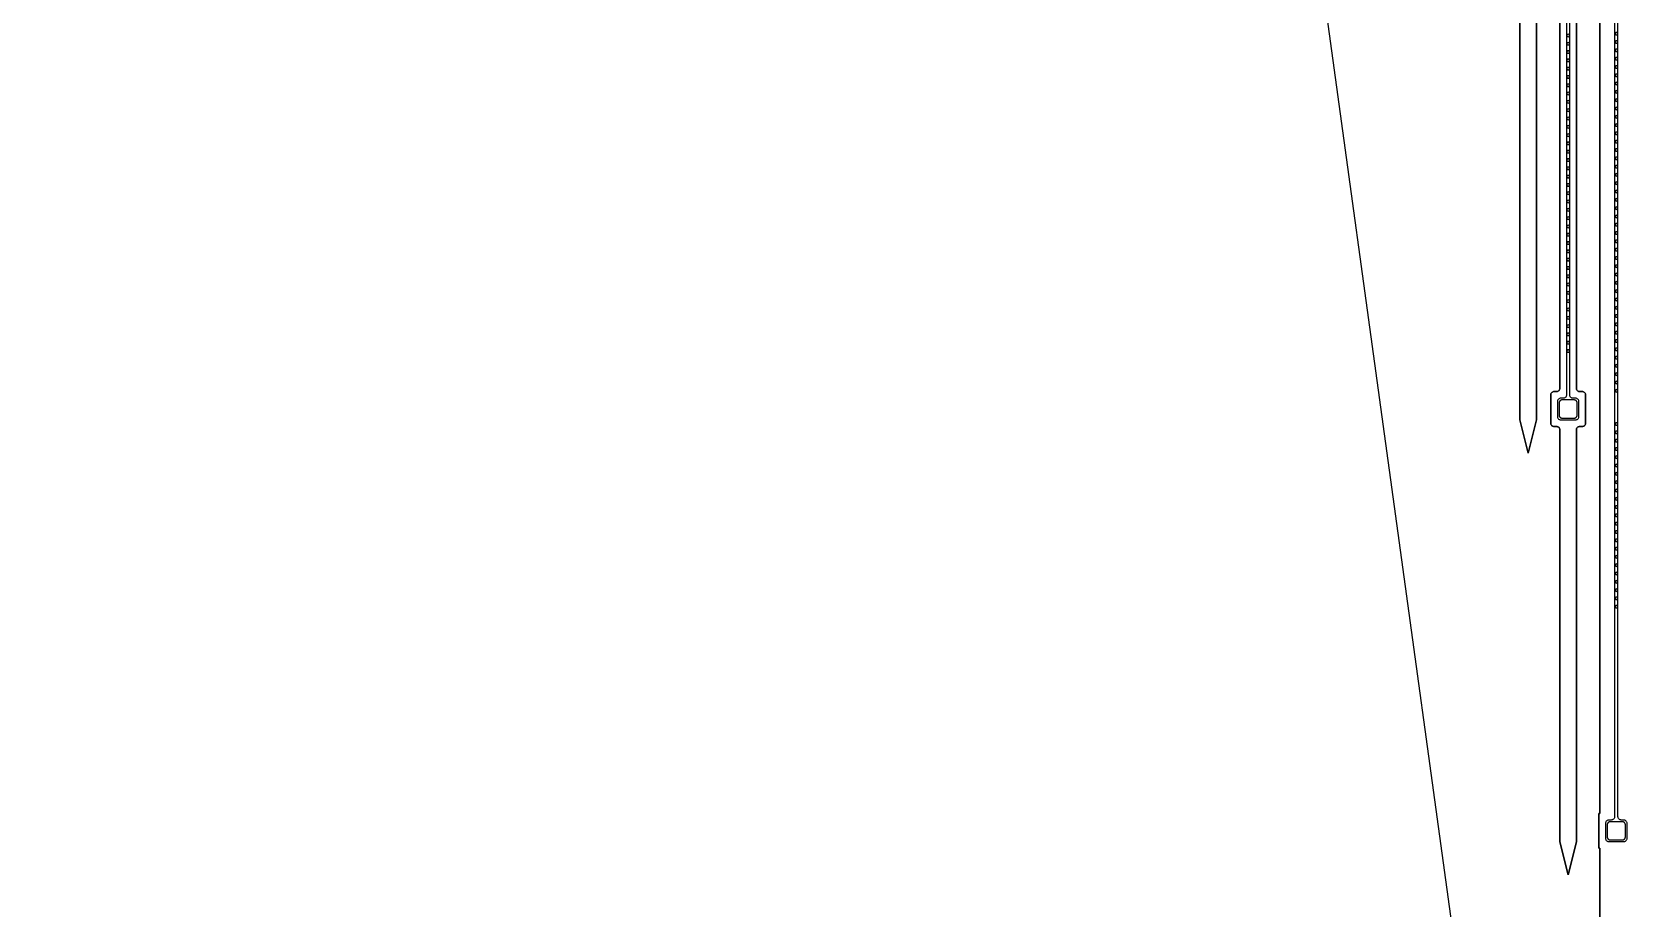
# Model space of a CAD drawing. Header units: metres. Extents: x -1550 to 1550, y -904 to 26100.
# Drawn here: x -966 to -6, y -174 to 354 of the extents above; entities that cross this region are included whole.
import ezdxf

# ---------------------------------------------------------------- set-up
doc = ezdxf.new("R2010")
doc.units = ezdxf.units.M
for name, color, linetype in [('Electrodes', 2, 'CONTINUOUS'), ('Metal', 4, 'CONTINUOUS'), ('pattern_ionp', 7, 'CONTINUOUS'), ('Polyimide', 3, 'CONTINUOUS'), ('Polyimide_Negative', 5, 'CONTINUOUS')]:
    doc.layers.add(name, color=color, linetype=linetype)

msp = doc.modelspace()

# ---------------------------------------------------------------- linework, layer by layer
at = {"layer": 'Electrodes'}
for points in [[(-37.5, 121.48), (-37.36, 121.49), (-37.23, 121.5), (-37.09, 121.53), (-36.96, 121.56), (-36.83, 121.6), (-36.7, 121.65), (-36.58, 121.71), (-36.46, 121.78), (-36.35, 121.85), (-36.24, 121.93), (-36.13, 122.02), (-36.04, 122.12), (-35.95, 122.22), (-35.87, 122.33), (-35.79, 122.44), (-35.72, 122.56), (-35.67, 122.69), (-35.62, 122.81), (-35.57, 122.94), (-35.54, 123.08), (-35.52, 123.21), (-35.5, 123.35), (-35.5, 123.48), (-35.5, 130.48), (-35.5, 130.62), (-35.52, 130.76), (-35.54, 130.89), (-35.57, 131.02), (-35.62, 131.15), (-35.67, 131.28), (-35.72, 131.4), (-35.79, 131.52), (-35.87, 131.64), (-35.95, 131.75), (-36.04, 131.85), (-36.13, 131.95), (-36.24, 132.04), (-36.35, 132.12), (-36.46, 132.19), (-36.58, 132.26), (-36.7, 132.32), (-36.83, 132.37), (-36.96, 132.41), (-37.09, 132.44), (-37.23, 132.47), (-37.36, 132.48), (-37.5, 132.48), (-44.5, 132.48), (-44.64, 132.48), (-44.77, 132.47), (-44.91, 132.44), (-45.04, 132.41), (-45.17, 132.37), (-45.3, 132.32), (-45.42, 132.26), (-45.54, 132.19), (-45.65, 132.12), (-45.76, 132.04), (-45.87, 131.95), (-45.96, 131.85), (-46.05, 131.75), (-46.13, 131.64), (-46.21, 131.52), (-46.28, 131.4), (-46.33, 131.28), (-46.38, 131.15), (-46.43, 131.02), (-46.46, 130.89), (-46.48, 130.76), (-46.5, 130.62), (-46.5, 130.48), (-46.5, 123.48), (-46.5, 123.35), (-46.48, 123.21), (-46.46, 123.08), (-46.43, 122.94), (-46.38, 122.81), (-46.33, 122.69), (-46.28, 122.56), (-46.21, 122.44), (-46.13, 122.33), (-46.05, 122.22), (-45.96, 122.12), (-45.87, 122.02), (-45.76, 121.93), (-45.65, 121.85), (-45.54, 121.78), (-45.42, 121.71), (-45.3, 121.65), (-45.17, 121.6), (-45.04, 121.56), (-44.91, 121.53), (-44.77, 121.5), (-44.64, 121.49), (-44.5, 121.48), (-37.5, 121.48)], [(-8.5, -132.48), (-8.36, -132.48), (-8.23, -132.47), (-8.09, -132.44), (-7.96, -132.41), (-7.83, -132.37), (-7.7, -132.32), (-7.58, -132.26), (-7.46, -132.19), (-7.35, -132.12), (-7.24, -132.04), (-7.13, -131.95), (-7.04, -131.85), (-6.95, -131.75), (-6.87, -131.64), (-6.79, -131.52), (-6.72, -131.4), (-6.67, -131.28), (-6.62, -131.15), (-6.57, -131.02), (-6.54, -130.89), (-6.52, -130.76), (-6.5, -130.62), (-6.5, -130.48), (-6.5, -123.48), (-6.5, -123.35), (-6.52, -123.21), (-6.54, -123.08), (-6.57, -122.94), (-6.62, -122.81), (-6.67, -122.69), (-6.72, -122.56), (-6.79, -122.44), (-6.87, -122.33), (-6.95, -122.22), (-7.04, -122.12), (-7.13, -122.02), (-7.24, -121.93), (-7.35, -121.85), (-7.46, -121.78), (-7.58, -121.71), (-7.7, -121.65), (-7.83, -121.6), (-7.96, -121.56), (-8.09, -121.53), (-8.23, -121.5), (-8.36, -121.49), (-8.5, -121.48), (-15.5, -121.48), (-15.64, -121.49), (-15.77, -121.5), (-15.91, -121.53), (-16.04, -121.56), (-16.17, -121.6), (-16.3, -121.65), (-16.42, -121.71), (-16.54, -121.78), (-16.65, -121.85), (-16.76, -121.93), (-16.87, -122.02), (-16.96, -122.12), (-17.05, -122.22), (-17.13, -122.33), (-17.21, -122.44), (-17.28, -122.56), (-17.33, -122.69), (-17.38, -122.81), (-17.43, -122.94), (-17.46, -123.08), (-17.48, -123.21), (-17.5, -123.35), (-17.5, -123.48), (-17.5, -130.48), (-17.5, -130.62), (-17.48, -130.76), (-17.46, -130.89), (-17.43, -131.02), (-17.38, -131.15), (-17.33, -131.28), (-17.28, -131.4), (-17.21, -131.52), (-17.13, -131.64), (-17.05, -131.75), (-16.96, -131.85), (-16.87, -131.95), (-16.76, -132.04), (-16.65, -132.12), (-16.54, -132.19), (-16.42, -132.26), (-16.3, -132.32), (-16.17, -132.37), (-16.04, -132.41), (-15.91, -132.44), (-15.77, -132.47), (-15.64, -132.48), (-15.5, -132.48), (-8.5, -132.48)]]:
    msp.add_lwpolyline(points, close=True, dxfattribs=at)
at = {"layer": 'Metal'}
for points in [[(-42, 11993.5), (-42, 135.48), (-42.03, 135.14), (-42.12, 134.8), (-42.27, 134.48), (-42.47, 134.2), (-42.71, 133.95), (-43, 133.75), (-43.32, 133.6), (-43.65, 133.51), (-44, 133.48), (-45.5, 133.48), (-45.85, 133.45), (-46.18, 133.36), (-46.5, 133.22), (-46.79, 133.02), (-47.03, 132.77), (-47.23, 132.48), (-47.38, 132.17), (-47.47, 131.83), (-47.5, 131.48), (-47.5, 122.48), (-47.47, 122.14), (-47.38, 121.8), (-47.23, 121.48), (-47.03, 121.2), (-46.79, 120.95), (-46.5, 120.75), (-46.18, 120.6), (-45.85, 120.51), (-45.5, 120.48), (-36.5, 120.48), (-36.15, 120.51), (-35.82, 120.6), (-35.5, 120.75), (-35.21, 120.95), (-34.97, 121.2), (-34.77, 121.48), (-34.62, 121.8), (-34.53, 122.14), (-34.5, 122.48), (-34.5, 131.48), (-34.53, 131.83), (-34.62, 132.17), (-34.77, 132.48), (-34.97, 132.77), (-35.21, 133.02), (-35.5, 133.22), (-35.82, 133.36), (-36.15, 133.45), (-36.5, 133.48), (-38, 133.48), (-38.35, 133.51), (-38.68, 133.6), (-39, 133.75), (-39.29, 133.95), (-39.53, 134.2), (-39.73, 134.48), (-39.88, 134.8), (-39.97, 135.14), (-40, 135.48), (-40, 11993.5)], [(-13, 11993.5), (-13, -118.48), (-13.03, -118.83), (-13.12, -119.17), (-13.27, -119.48), (-13.47, -119.77), (-13.71, -120.02), (-14, -120.22), (-14.32, -120.36), (-14.65, -120.45), (-15, -120.48), (-16.5, -120.48), (-16.85, -120.51), (-17.18, -120.6), (-17.5, -120.75), (-17.79, -120.95), (-18.03, -121.2), (-18.23, -121.48), (-18.38, -121.8), (-18.47, -122.14), (-18.5, -122.48), (-18.5, -131.48), (-18.47, -131.83), (-18.38, -132.17), (-18.23, -132.48), (-18.03, -132.77), (-17.79, -133.02), (-17.5, -133.22), (-17.18, -133.36), (-16.85, -133.45), (-16.5, -133.48), (-7.5, -133.48), (-7.15, -133.45), (-6.82, -133.36), (-6.5, -133.22), (-6.21, -133.02), (-5.97, -132.77), (-5.77, -132.48), (-5.62, -132.17), (-5.53, -131.83), (-5.5, -131.48), (-5.5, -122.48), (-5.53, -122.14), (-5.62, -121.8), (-5.77, -121.48), (-5.97, -121.2), (-6.21, -120.95), (-6.5, -120.75), (-6.82, -120.6), (-7.15, -120.51), (-7.5, -120.48), (-9, -120.48), (-9.35, -120.45), (-9.68, -120.36), (-10, -120.22), (-10.29, -120.02), (-10.53, -119.77), (-10.73, -119.48), (-10.88, -119.17), (-10.97, -118.83), (-11, -118.48), (-11, 11993.5)]]:
    msp.add_lwpolyline(points, dxfattribs=at)
at = {"layer": 'pattern_ionp'}
for points in [[(-40.21, 351.93), (-40.31, 352.3), (-40.59, 352.58), (-40.96, 352.68), (-41.34, 352.58), (-41.61, 352.3), (-41.71, 351.93), (-41.61, 351.55), (-41.34, 351.28), (-40.96, 351.18), (-40.59, 351.28), (-40.31, 351.55), (-40.21, 351.93)], [(-40.21, 346.93), (-40.31, 347.3), (-40.59, 347.58), (-40.96, 347.68), (-41.34, 347.58), (-41.61, 347.3), (-41.71, 346.93), (-41.61, 346.55), (-41.34, 346.28), (-40.96, 346.18), (-40.59, 346.28), (-40.31, 346.55), (-40.21, 346.93)], [(-11.21, 352.96), (-11.31, 353.33), (-11.59, 353.61), (-11.96, 353.71), (-12.34, 353.61), (-12.61, 353.33), (-12.71, 352.96), (-12.61, 352.58), (-12.34, 352.31), (-11.96, 352.21), (-11.59, 352.31), (-11.31, 352.58), (-11.21, 352.96)], [(-11.21, 347.96), (-11.31, 348.33), (-11.59, 348.61), (-11.96, 348.71), (-12.34, 348.61), (-12.61, 348.33), (-12.71, 347.96), (-12.61, 347.58), (-12.34, 347.31), (-11.96, 347.21), (-11.59, 347.31), (-11.31, 347.58), (-11.21, 347.96)], [(-40.21, 341.93), (-40.31, 342.3), (-40.59, 342.58), (-40.96, 342.68), (-41.34, 342.58), (-41.61, 342.3), (-41.71, 341.93), (-41.61, 341.55), (-41.34, 341.28), (-40.96, 341.18), (-40.59, 341.28), (-40.31, 341.55), (-40.21, 341.93)], [(-40.21, 336.93), (-40.31, 337.3), (-40.59, 337.58), (-40.96, 337.68), (-41.34, 337.58), (-41.61, 337.3), (-41.71, 336.93), (-41.61, 336.55), (-41.34, 336.28), (-40.96, 336.18), (-40.59, 336.28), (-40.31, 336.55), (-40.21, 336.93)], [(-11.21, 342.96), (-11.31, 343.33), (-11.59, 343.61), (-11.96, 343.71), (-12.34, 343.61), (-12.61, 343.33), (-12.71, 342.96), (-12.61, 342.58), (-12.34, 342.31), (-11.96, 342.21), (-11.59, 342.31), (-11.31, 342.58), (-11.21, 342.96)], [(-11.21, 337.96), (-11.31, 338.33), (-11.59, 338.61), (-11.96, 338.71), (-12.34, 338.61), (-12.61, 338.33), (-12.71, 337.96), (-12.61, 337.58), (-12.34, 337.31), (-11.96, 337.21), (-11.59, 337.31), (-11.31, 337.58), (-11.21, 337.96)], [(-40.21, 331.93), (-40.31, 332.3), (-40.59, 332.58), (-40.96, 332.68), (-41.34, 332.58), (-41.61, 332.3), (-41.71, 331.93), (-41.61, 331.55), (-41.34, 331.28), (-40.96, 331.18), (-40.59, 331.28), (-40.31, 331.55), (-40.21, 331.93)], [(-40.21, 326.93), (-40.31, 327.3), (-40.59, 327.58), (-40.96, 327.68), (-41.34, 327.58), (-41.61, 327.3), (-41.71, 326.93), (-41.61, 326.55), (-41.34, 326.28), (-40.96, 326.18), (-40.59, 326.28), (-40.31, 326.55), (-40.21, 326.93)], [(-11.21, 332.96), (-11.31, 333.33), (-11.59, 333.61), (-11.96, 333.71), (-12.34, 333.61), (-12.61, 333.33), (-12.71, 332.96), (-12.61, 332.58), (-12.34, 332.31), (-11.96, 332.21), (-11.59, 332.31), (-11.31, 332.58), (-11.21, 332.96)], [(-11.21, 327.96), (-11.31, 328.33), (-11.59, 328.61), (-11.96, 328.71), (-12.34, 328.61), (-12.61, 328.33), (-12.71, 327.96), (-12.61, 327.58), (-12.34, 327.31), (-11.96, 327.21), (-11.59, 327.31), (-11.31, 327.58), (-11.21, 327.96)], [(-40.21, 321.93), (-40.31, 322.3), (-40.59, 322.58), (-40.96, 322.68), (-41.34, 322.58), (-41.61, 322.3), (-41.71, 321.93), (-41.61, 321.55), (-41.34, 321.28), (-40.96, 321.18), (-40.59, 321.28), (-40.31, 321.55), (-40.21, 321.93)], [(-40.21, 316.93), (-40.31, 317.3), (-40.59, 317.58), (-40.96, 317.68), (-41.34, 317.58), (-41.61, 317.3), (-41.71, 316.93), (-41.61, 316.55), (-41.34, 316.28), (-40.96, 316.18), (-40.59, 316.28), (-40.31, 316.55), (-40.21, 316.93)], [(-11.21, 322.96), (-11.31, 323.33), (-11.59, 323.61), (-11.96, 323.71), (-12.34, 323.61), (-12.61, 323.33), (-12.71, 322.96), (-12.61, 322.58), (-12.34, 322.31), (-11.96, 322.21), (-11.59, 322.31), (-11.31, 322.58), (-11.21, 322.96)], [(-11.21, 317.96), (-11.31, 318.33), (-11.59, 318.61), (-11.96, 318.71), (-12.34, 318.61), (-12.61, 318.33), (-12.71, 317.96), (-12.61, 317.58), (-12.34, 317.31), (-11.96, 317.21), (-11.59, 317.31), (-11.31, 317.58), (-11.21, 317.96)], [(-40.21, 311.93), (-40.31, 312.3), (-40.59, 312.58), (-40.96, 312.68), (-41.34, 312.58), (-41.61, 312.3), (-41.71, 311.93), (-41.61, 311.55), (-41.34, 311.28), (-40.96, 311.18), (-40.59, 311.28), (-40.31, 311.55), (-40.21, 311.93)], [(-40.21, 306.93), (-40.31, 307.3), (-40.59, 307.58), (-40.96, 307.68), (-41.34, 307.58), (-41.61, 307.3), (-41.71, 306.93), (-41.61, 306.55), (-41.34, 306.28), (-40.96, 306.18), (-40.59, 306.28), (-40.31, 306.55), (-40.21, 306.93)], [(-11.21, 312.96), (-11.31, 313.33), (-11.59, 313.61), (-11.96, 313.71), (-12.34, 313.61), (-12.61, 313.33), (-12.71, 312.96), (-12.61, 312.58), (-12.34, 312.31), (-11.96, 312.21), (-11.59, 312.31), (-11.31, 312.58), (-11.21, 312.96)], [(-11.21, 307.96), (-11.31, 308.33), (-11.59, 308.61), (-11.96, 308.71), (-12.34, 308.61), (-12.61, 308.33), (-12.71, 307.96), (-12.61, 307.58), (-12.34, 307.31), (-11.96, 307.21), (-11.59, 307.31), (-11.31, 307.58), (-11.21, 307.96)], [(-40.21, 301.93), (-40.31, 302.3), (-40.59, 302.58), (-40.96, 302.68), (-41.34, 302.58), (-41.61, 302.3), (-41.71, 301.93), (-41.61, 301.55), (-41.34, 301.28), (-40.96, 301.18), (-40.59, 301.28), (-40.31, 301.55), (-40.21, 301.93)], [(-11.21, 302.96), (-11.31, 303.33), (-11.59, 303.61), (-11.96, 303.71), (-12.34, 303.61), (-12.61, 303.33), (-12.71, 302.96), (-12.61, 302.58), (-12.34, 302.31), (-11.96, 302.21), (-11.59, 302.31), (-11.31, 302.58), (-11.21, 302.96)], [(-11.21, 297.96), (-11.31, 298.33), (-11.59, 298.61), (-11.96, 298.71), (-12.34, 298.61), (-12.61, 298.33), (-12.71, 297.96), (-12.61, 297.58), (-12.34, 297.31), (-11.96, 297.21), (-11.59, 297.31), (-11.31, 297.58), (-11.21, 297.96)], [(-40.21, 296.93), (-40.31, 297.3), (-40.59, 297.58), (-40.96, 297.68), (-41.34, 297.58), (-41.61, 297.3), (-41.71, 296.93), (-41.61, 296.55), (-41.34, 296.28), (-40.96, 296.18), (-40.59, 296.28), (-40.31, 296.55), (-40.21, 296.93)], [(-40.21, 291.93), (-40.31, 292.3), (-40.59, 292.58), (-40.96, 292.68), (-41.34, 292.58), (-41.61, 292.3), (-41.71, 291.93), (-41.61, 291.55), (-41.34, 291.28), (-40.96, 291.18), (-40.59, 291.28), (-40.31, 291.55), (-40.21, 291.93)], [(-11.21, 292.96), (-11.31, 293.33), (-11.59, 293.61), (-11.96, 293.71), (-12.34, 293.61), (-12.61, 293.33), (-12.71, 292.96), (-12.61, 292.58), (-12.34, 292.31), (-11.96, 292.21), (-11.59, 292.31), (-11.31, 292.58), (-11.21, 292.96)], [(-11.21, 287.96), (-11.31, 288.33), (-11.59, 288.61), (-11.96, 288.71), (-12.34, 288.61), (-12.61, 288.33), (-12.71, 287.96), (-12.61, 287.58), (-12.34, 287.31), (-11.96, 287.21), (-11.59, 287.31), (-11.31, 287.58), (-11.21, 287.96)], [(-40.21, 286.93), (-40.31, 287.3), (-40.59, 287.58), (-40.96, 287.68), (-41.34, 287.58), (-41.61, 287.3), (-41.71, 286.93), (-41.61, 286.55), (-41.34, 286.28), (-40.96, 286.18), (-40.59, 286.28), (-40.31, 286.55), (-40.21, 286.93)], [(-40.21, 281.93), (-40.31, 282.3), (-40.59, 282.58), (-40.96, 282.68), (-41.34, 282.58), (-41.61, 282.3), (-41.71, 281.93), (-41.61, 281.55), (-41.34, 281.28), (-40.96, 281.18), (-40.59, 281.28), (-40.31, 281.55), (-40.21, 281.93)], [(-11.21, 282.96), (-11.31, 283.33), (-11.59, 283.61), (-11.96, 283.71), (-12.34, 283.61), (-12.61, 283.33), (-12.71, 282.96), (-12.61, 282.58), (-12.34, 282.31), (-11.96, 282.21), (-11.59, 282.31), (-11.31, 282.58), (-11.21, 282.96)], [(-11.21, 277.96), (-11.31, 278.33), (-11.59, 278.61), (-11.96, 278.71), (-12.34, 278.61), (-12.61, 278.33), (-12.71, 277.96), (-12.61, 277.58), (-12.34, 277.31), (-11.96, 277.21), (-11.59, 277.31), (-11.31, 277.58), (-11.21, 277.96)], [(-40.21, 276.93), (-40.31, 277.3), (-40.59, 277.58), (-40.96, 277.68), (-41.34, 277.58), (-41.61, 277.3), (-41.71, 276.93), (-41.61, 276.55), (-41.34, 276.28), (-40.96, 276.18), (-40.59, 276.28), (-40.31, 276.55), (-40.21, 276.93)], [(-40.21, 271.93), (-40.31, 272.3), (-40.59, 272.58), (-40.96, 272.68), (-41.34, 272.58), (-41.61, 272.3), (-41.71, 271.93), (-41.61, 271.55), (-41.34, 271.28), (-40.96, 271.18), (-40.59, 271.28), (-40.31, 271.55), (-40.21, 271.93)], [(-11.21, 272.96), (-11.31, 273.33), (-11.59, 273.61), (-11.96, 273.71), (-12.34, 273.61), (-12.61, 273.33), (-12.71, 272.96), (-12.61, 272.58), (-12.34, 272.31), (-11.96, 272.21), (-11.59, 272.31), (-11.31, 272.58), (-11.21, 272.96)], [(-40.21, 266.93), (-40.31, 267.3), (-40.59, 267.58), (-40.96, 267.68), (-41.34, 267.58), (-41.61, 267.3), (-41.71, 266.93), (-41.61, 266.55), (-41.34, 266.28), (-40.96, 266.18), (-40.59, 266.28), (-40.31, 266.55), (-40.21, 266.93)], [(-40.21, 261.93), (-40.31, 262.3), (-40.59, 262.58), (-40.96, 262.68), (-41.34, 262.58), (-41.61, 262.3), (-41.71, 261.93), (-41.61, 261.55), (-41.34, 261.28), (-40.96, 261.18), (-40.59, 261.28), (-40.31, 261.55), (-40.21, 261.93)], [(-11.21, 267.96), (-11.31, 268.33), (-11.59, 268.61), (-11.96, 268.71), (-12.34, 268.61), (-12.61, 268.33), (-12.71, 267.96), (-12.61, 267.58), (-12.34, 267.31), (-11.96, 267.21), (-11.59, 267.31), (-11.31, 267.58), (-11.21, 267.96)], [(-11.21, 262.96), (-11.31, 263.33), (-11.59, 263.61), (-11.96, 263.71), (-12.34, 263.61), (-12.61, 263.33), (-12.71, 262.96), (-12.61, 262.58), (-12.34, 262.31), (-11.96, 262.21), (-11.59, 262.31), (-11.31, 262.58), (-11.21, 262.96)], [(-40.21, 256.93), (-40.31, 257.3), (-40.59, 257.58), (-40.96, 257.68), (-41.34, 257.58), (-41.61, 257.3), (-41.71, 256.93), (-41.61, 256.55), (-41.34, 256.28), (-40.96, 256.18), (-40.59, 256.28), (-40.31, 256.55), (-40.21, 256.93)], [(-40.21, 251.93), (-40.31, 252.3), (-40.59, 252.58), (-40.96, 252.68), (-41.34, 252.58), (-41.61, 252.3), (-41.71, 251.93), (-41.61, 251.55), (-41.34, 251.28), (-40.96, 251.18), (-40.59, 251.28), (-40.31, 251.55), (-40.21, 251.93)], [(-11.21, 257.96), (-11.31, 258.33), (-11.59, 258.61), (-11.96, 258.71), (-12.34, 258.61), (-12.61, 258.33), (-12.71, 257.96), (-12.61, 257.58), (-12.34, 257.31), (-11.96, 257.21), (-11.59, 257.31), (-11.31, 257.58), (-11.21, 257.96)], [(-11.21, 252.96), (-11.31, 253.33), (-11.59, 253.61), (-11.96, 253.71), (-12.34, 253.61), (-12.61, 253.33), (-12.71, 252.96), (-12.61, 252.58), (-12.34, 252.31), (-11.96, 252.21), (-11.59, 252.31), (-11.31, 252.58), (-11.21, 252.96)], [(-40.21, 246.93), (-40.31, 247.3), (-40.59, 247.58), (-40.96, 247.68), (-41.34, 247.58), (-41.61, 247.3), (-41.71, 246.93), (-41.61, 246.55), (-41.34, 246.28), (-40.96, 246.18), (-40.59, 246.28), (-40.31, 246.55), (-40.21, 246.93)], [(-40.21, 241.93), (-40.31, 242.3), (-40.59, 242.58), (-40.96, 242.68), (-41.34, 242.58), (-41.61, 242.3), (-41.71, 241.93), (-41.61, 241.55), (-41.34, 241.28), (-40.96, 241.18), (-40.59, 241.28), (-40.31, 241.55), (-40.21, 241.93)], [(-11.21, 247.96), (-11.31, 248.33), (-11.59, 248.61), (-11.96, 248.71), (-12.34, 248.61), (-12.61, 248.33), (-12.71, 247.96), (-12.61, 247.58), (-12.34, 247.31), (-11.96, 247.21), (-11.59, 247.31), (-11.31, 247.58), (-11.21, 247.96)], [(-11.21, 242.96), (-11.31, 243.33), (-11.59, 243.61), (-11.96, 243.71), (-12.34, 243.61), (-12.61, 243.33), (-12.71, 242.96), (-12.61, 242.58), (-12.34, 242.31), (-11.96, 242.21), (-11.59, 242.31), (-11.31, 242.58), (-11.21, 242.96)], [(-40.21, 236.93), (-40.31, 237.3), (-40.59, 237.58), (-40.96, 237.68), (-41.34, 237.58), (-41.61, 237.3), (-41.71, 236.93), (-41.61, 236.55), (-41.34, 236.28), (-40.96, 236.18), (-40.59, 236.28), (-40.31, 236.55), (-40.21, 236.93)], [(-40.21, 231.93), (-40.31, 232.3), (-40.59, 232.58), (-40.96, 232.68), (-41.34, 232.58), (-41.61, 232.3), (-41.71, 231.93), (-41.61, 231.55), (-41.34, 231.28), (-40.96, 231.18), (-40.59, 231.28), (-40.31, 231.55), (-40.21, 231.93)], [(-11.21, 237.96), (-11.31, 238.33), (-11.59, 238.61), (-11.96, 238.71), (-12.34, 238.61), (-12.61, 238.33), (-12.71, 237.96), (-12.61, 237.58), (-12.34, 237.31), (-11.96, 237.21), (-11.59, 237.31), (-11.31, 237.58), (-11.21, 237.96)], [(-11.21, 232.96), (-11.31, 233.33), (-11.59, 233.61), (-11.96, 233.71), (-12.34, 233.61), (-12.61, 233.33), (-12.71, 232.96), (-12.61, 232.58), (-12.34, 232.31), (-11.96, 232.21), (-11.59, 232.31), (-11.31, 232.58), (-11.21, 232.96)], [(-40.21, 226.93), (-40.31, 227.3), (-40.59, 227.58), (-40.96, 227.68), (-41.34, 227.58), (-41.61, 227.3), (-41.71, 226.93), (-41.61, 226.55), (-41.34, 226.28), (-40.96, 226.18), (-40.59, 226.28), (-40.31, 226.55), (-40.21, 226.93)], [(-40.21, 221.93), (-40.31, 222.3), (-40.59, 222.58), (-40.96, 222.68), (-41.34, 222.58), (-41.61, 222.3), (-41.71, 221.93), (-41.61, 221.55), (-41.34, 221.28), (-40.96, 221.18), (-40.59, 221.28), (-40.31, 221.55), (-40.21, 221.93)], [(-11.21, 227.96), (-11.31, 228.33), (-11.59, 228.61), (-11.96, 228.71), (-12.34, 228.61), (-12.61, 228.33), (-12.71, 227.96), (-12.61, 227.58), (-12.34, 227.31), (-11.96, 227.21), (-11.59, 227.31), (-11.31, 227.58), (-11.21, 227.96)], [(-11.21, 222.96), (-11.31, 223.33), (-11.59, 223.61), (-11.96, 223.71), (-12.34, 223.61), (-12.61, 223.33), (-12.71, 222.96), (-12.61, 222.58), (-12.34, 222.31), (-11.96, 222.21), (-11.59, 222.31), (-11.31, 222.58), (-11.21, 222.96)], [(-40.21, 216.93), (-40.31, 217.3), (-40.59, 217.58), (-40.96, 217.68), (-41.34, 217.58), (-41.61, 217.3), (-41.71, 216.93), (-41.61, 216.55), (-41.34, 216.28), (-40.96, 216.18), (-40.59, 216.28), (-40.31, 216.55), (-40.21, 216.93)], [(-40.21, 211.93), (-40.31, 212.3), (-40.59, 212.58), (-40.96, 212.68), (-41.34, 212.58), (-41.61, 212.3), (-41.71, 211.93), (-41.61, 211.55), (-41.34, 211.28), (-40.96, 211.18), (-40.59, 211.28), (-40.31, 211.55), (-40.21, 211.93)], [(-11.21, 217.96), (-11.31, 218.33), (-11.59, 218.61), (-11.96, 218.71), (-12.34, 218.61), (-12.61, 218.33), (-12.71, 217.96), (-12.61, 217.58), (-12.34, 217.31), (-11.96, 217.21), (-11.59, 217.31), (-11.31, 217.58), (-11.21, 217.96)], [(-11.21, 212.96), (-11.31, 213.33), (-11.59, 213.61), (-11.96, 213.71), (-12.34, 213.61), (-12.61, 213.33), (-12.71, 212.96), (-12.61, 212.58), (-12.34, 212.31), (-11.96, 212.21), (-11.59, 212.31), (-11.31, 212.58), (-11.21, 212.96)], [(-40.21, 206.93), (-40.31, 207.3), (-40.59, 207.58), (-40.96, 207.68), (-41.34, 207.58), (-41.61, 207.3), (-41.71, 206.93), (-41.61, 206.55), (-41.34, 206.28), (-40.96, 206.18), (-40.59, 206.28), (-40.31, 206.55), (-40.21, 206.93)], [(-40.21, 201.93), (-40.31, 202.3), (-40.59, 202.58), (-40.96, 202.68), (-41.34, 202.58), (-41.61, 202.3), (-41.71, 201.93), (-41.61, 201.55), (-41.34, 201.28), (-40.96, 201.18), (-40.59, 201.28), (-40.31, 201.55), (-40.21, 201.93)], [(-11.21, 207.96), (-11.31, 208.33), (-11.59, 208.61), (-11.96, 208.71), (-12.34, 208.61), (-12.61, 208.33), (-12.71, 207.96), (-12.61, 207.58), (-12.34, 207.31), (-11.96, 207.21), (-11.59, 207.31), (-11.31, 207.58), (-11.21, 207.96)], [(-11.21, 202.96), (-11.31, 203.33), (-11.59, 203.61), (-11.96, 203.71), (-12.34, 203.61), (-12.61, 203.33), (-12.71, 202.96), (-12.61, 202.58), (-12.34, 202.31), (-11.96, 202.21), (-11.59, 202.31), (-11.31, 202.58), (-11.21, 202.96)], [(-40.21, 196.93), (-40.31, 197.3), (-40.59, 197.58), (-40.96, 197.68), (-41.34, 197.58), (-41.61, 197.3), (-41.71, 196.93), (-41.61, 196.55), (-41.34, 196.28), (-40.96, 196.18), (-40.59, 196.28), (-40.31, 196.55), (-40.21, 196.93)], [(-40.21, 191.93), (-40.31, 192.3), (-40.59, 192.58), (-40.96, 192.68), (-41.34, 192.58), (-41.61, 192.3), (-41.71, 191.93), (-41.61, 191.55), (-41.34, 191.28), (-40.96, 191.18), (-40.59, 191.28), (-40.31, 191.55), (-40.21, 191.93)], [(-11.21, 197.96), (-11.31, 198.33), (-11.59, 198.61), (-11.96, 198.71), (-12.34, 198.61), (-12.61, 198.33), (-12.71, 197.96), (-12.61, 197.58), (-12.34, 197.31), (-11.96, 197.21), (-11.59, 197.31), (-11.31, 197.58), (-11.21, 197.96)], [(-11.21, 192.96), (-11.31, 193.33), (-11.59, 193.61), (-11.96, 193.71), (-12.34, 193.61), (-12.61, 193.33), (-12.71, 192.96), (-12.61, 192.58), (-12.34, 192.31), (-11.96, 192.21), (-11.59, 192.31), (-11.31, 192.58), (-11.21, 192.96)], [(-40.21, 186.93), (-40.31, 187.3), (-40.59, 187.58), (-40.96, 187.68), (-41.34, 187.58), (-41.61, 187.3), (-41.71, 186.93), (-41.61, 186.55), (-41.34, 186.28), (-40.96, 186.18), (-40.59, 186.28), (-40.31, 186.55), (-40.21, 186.93)], [(-40.21, 181.93), (-40.31, 182.3), (-40.59, 182.58), (-40.96, 182.68), (-41.34, 182.58), (-41.61, 182.3), (-41.71, 181.93), (-41.61, 181.55), (-41.34, 181.28), (-40.96, 181.18), (-40.59, 181.28), (-40.31, 181.55), (-40.21, 181.93)], [(-11.21, 187.96), (-11.31, 188.33), (-11.59, 188.61), (-11.96, 188.71), (-12.34, 188.61), (-12.61, 188.33), (-12.71, 187.96), (-12.61, 187.58), (-12.34, 187.31), (-11.96, 187.21), (-11.59, 187.31), (-11.31, 187.58), (-11.21, 187.96)], [(-11.21, 182.96), (-11.31, 183.33), (-11.59, 183.61), (-11.96, 183.71), (-12.34, 183.61), (-12.61, 183.33), (-12.71, 182.96), (-12.61, 182.58), (-12.34, 182.31), (-11.96, 182.21), (-11.59, 182.31), (-11.31, 182.58), (-11.21, 182.96)], [(-40.21, 176.93), (-40.31, 177.3), (-40.59, 177.58), (-40.96, 177.68), (-41.34, 177.58), (-41.61, 177.3), (-41.71, 176.93), (-41.61, 176.55), (-41.34, 176.28), (-40.96, 176.18), (-40.59, 176.28), (-40.31, 176.55), (-40.21, 176.93)], [(-11.21, 177.96), (-11.31, 178.33), (-11.59, 178.61), (-11.96, 178.71), (-12.34, 178.61), (-12.61, 178.33), (-12.71, 177.96), (-12.61, 177.58), (-12.34, 177.31), (-11.96, 177.21), (-11.59, 177.31), (-11.31, 177.58), (-11.21, 177.96)], [(-11.21, 172.96), (-11.31, 173.33), (-11.59, 173.61), (-11.96, 173.71), (-12.34, 173.61), (-12.61, 173.33), (-12.71, 172.96), (-12.61, 172.58), (-12.34, 172.31), (-11.96, 172.21), (-11.59, 172.31), (-11.31, 172.58), (-11.21, 172.96)], [(-40.21, 171.93), (-40.31, 172.3), (-40.59, 172.58), (-40.96, 172.68), (-41.34, 172.58), (-41.61, 172.3), (-41.71, 171.93), (-41.61, 171.55), (-41.34, 171.28), (-40.96, 171.18), (-40.59, 171.28), (-40.31, 171.55), (-40.21, 171.93)], [(-40.21, 166.93), (-40.31, 167.3), (-40.59, 167.58), (-40.96, 167.68), (-41.34, 167.58), (-41.61, 167.3), (-41.71, 166.93), (-41.61, 166.55), (-41.34, 166.28), (-40.96, 166.18), (-40.59, 166.28), (-40.31, 166.55), (-40.21, 166.93)], [(-11.21, 167.96), (-11.31, 168.33), (-11.59, 168.61), (-11.96, 168.71), (-12.34, 168.61), (-12.61, 168.33), (-12.71, 167.96), (-12.61, 167.58), (-12.34, 167.31), (-11.96, 167.21), (-11.59, 167.31), (-11.31, 167.58), (-11.21, 167.96)], [(-11.21, 162.96), (-11.31, 163.33), (-11.59, 163.61), (-11.96, 163.71), (-12.34, 163.61), (-12.61, 163.33), (-12.71, 162.96), (-12.61, 162.58), (-12.34, 162.31), (-11.96, 162.21), (-11.59, 162.31), (-11.31, 162.58), (-11.21, 162.96)], [(-40.21, 161.93), (-40.31, 162.3), (-40.59, 162.58), (-40.96, 162.68), (-41.34, 162.58), (-41.61, 162.3), (-41.71, 161.93), (-41.61, 161.55), (-41.34, 161.28), (-40.96, 161.18), (-40.59, 161.28), (-40.31, 161.55), (-40.21, 161.93)], [(-11.21, 157.96), (-11.31, 158.33), (-11.59, 158.61), (-11.96, 158.71), (-12.34, 158.61), (-12.61, 158.33), (-12.71, 157.96), (-12.61, 157.58), (-12.34, 157.31), (-11.96, 157.21), (-11.59, 157.31), (-11.31, 157.58), (-11.21, 157.96)], [(-11.21, 152.96), (-11.31, 153.33), (-11.59, 153.61), (-11.96, 153.71), (-12.34, 153.61), (-12.61, 153.33), (-12.71, 152.96), (-12.61, 152.58), (-12.34, 152.31), (-11.96, 152.21), (-11.59, 152.31), (-11.31, 152.58), (-11.21, 152.96)], [(-11.21, 147.96), (-11.31, 148.33), (-11.59, 148.61), (-11.96, 148.71), (-12.34, 148.61), (-12.61, 148.33), (-12.71, 147.96), (-12.61, 147.58), (-12.34, 147.31), (-11.96, 147.21), (-11.59, 147.31), (-11.31, 147.58), (-11.21, 147.96)], [(-11.21, 142.96), (-11.31, 143.33), (-11.59, 143.61), (-11.96, 143.71), (-12.34, 143.61), (-12.61, 143.33), (-12.71, 142.96), (-12.61, 142.58), (-12.34, 142.31), (-11.96, 142.21), (-11.59, 142.31), (-11.31, 142.58), (-11.21, 142.96)], [(-11.21, 137.96), (-11.31, 138.33), (-11.59, 138.61), (-11.96, 138.71), (-12.34, 138.61), (-12.61, 138.33), (-12.71, 137.96), (-12.61, 137.58), (-12.34, 137.31), (-11.96, 137.21), (-11.59, 137.31), (-11.31, 137.58), (-11.21, 137.96)], [(-11.21, 117.96), (-11.31, 118.33), (-11.59, 118.61), (-11.96, 118.71), (-12.34, 118.61), (-12.61, 118.33), (-12.71, 117.96), (-12.61, 117.58), (-12.34, 117.31), (-11.96, 117.21), (-11.59, 117.31), (-11.31, 117.58), (-11.21, 117.96)], [(-11.21, 112.96), (-11.31, 113.33), (-11.59, 113.61), (-11.96, 113.71), (-12.34, 113.61), (-12.61, 113.33), (-12.71, 112.96), (-12.61, 112.58), (-12.34, 112.31), (-11.96, 112.21), (-11.59, 112.31), (-11.31, 112.58), (-11.21, 112.96)], [(-11.21, 107.96), (-11.31, 108.33), (-11.59, 108.61), (-11.96, 108.71), (-12.34, 108.61), (-12.61, 108.33), (-12.71, 107.96), (-12.61, 107.58), (-12.34, 107.31), (-11.96, 107.21), (-11.59, 107.31), (-11.31, 107.58), (-11.21, 107.96)], [(-11.21, 102.96), (-11.31, 103.33), (-11.59, 103.61), (-11.96, 103.71), (-12.34, 103.61), (-12.61, 103.33), (-12.71, 102.96), (-12.61, 102.58), (-12.34, 102.31), (-11.96, 102.21), (-11.59, 102.31), (-11.31, 102.58), (-11.21, 102.96)], [(-11.21, 97.96), (-11.31, 98.33), (-11.59, 98.61), (-11.96, 98.71), (-12.34, 98.61), (-12.61, 98.33), (-12.71, 97.96), (-12.61, 97.58), (-12.34, 97.31), (-11.96, 97.21), (-11.59, 97.31), (-11.31, 97.58), (-11.21, 97.96)], [(-11.21, 92.96), (-11.31, 93.33), (-11.59, 93.61), (-11.96, 93.71), (-12.34, 93.61), (-12.61, 93.33), (-12.71, 92.96), (-12.61, 92.58), (-12.34, 92.31), (-11.96, 92.21), (-11.59, 92.31), (-11.31, 92.58), (-11.21, 92.96)], [(-11.21, 87.96), (-11.31, 88.33), (-11.59, 88.61), (-11.96, 88.71), (-12.34, 88.61), (-12.61, 88.33), (-12.71, 87.96), (-12.61, 87.58), (-12.34, 87.31), (-11.96, 87.21), (-11.59, 87.31), (-11.31, 87.58), (-11.21, 87.96)], [(-11.21, 82.96), (-11.31, 83.33), (-11.59, 83.61), (-11.96, 83.71), (-12.34, 83.61), (-12.61, 83.33), (-12.71, 82.96), (-12.61, 82.58), (-12.34, 82.31), (-11.96, 82.21), (-11.59, 82.31), (-11.31, 82.58), (-11.21, 82.96)], [(-11.21, 77.96), (-11.31, 78.33), (-11.59, 78.61), (-11.96, 78.71), (-12.34, 78.61), (-12.61, 78.33), (-12.71, 77.96), (-12.61, 77.58), (-12.34, 77.31), (-11.96, 77.21), (-11.59, 77.31), (-11.31, 77.58), (-11.21, 77.96)], [(-11.21, 72.96), (-11.31, 73.33), (-11.59, 73.61), (-11.96, 73.71), (-12.34, 73.61), (-12.61, 73.33), (-12.71, 72.96), (-12.61, 72.58), (-12.34, 72.31), (-11.96, 72.21), (-11.59, 72.31), (-11.31, 72.58), (-11.21, 72.96)], [(-11.21, 67.96), (-11.31, 68.33), (-11.59, 68.61), (-11.96, 68.71), (-12.34, 68.61), (-12.61, 68.33), (-12.71, 67.96), (-12.61, 67.58), (-12.34, 67.31), (-11.96, 67.21), (-11.59, 67.31), (-11.31, 67.58), (-11.21, 67.96)], [(-11.21, 62.96), (-11.31, 63.33), (-11.59, 63.61), (-11.96, 63.71), (-12.34, 63.61), (-12.61, 63.33), (-12.71, 62.96), (-12.61, 62.58), (-12.34, 62.31), (-11.96, 62.21), (-11.59, 62.31), (-11.31, 62.58), (-11.21, 62.96)], [(-11.21, 57.96), (-11.31, 58.33), (-11.59, 58.61), (-11.96, 58.71), (-12.34, 58.61), (-12.61, 58.33), (-12.71, 57.96), (-12.61, 57.58), (-12.34, 57.31), (-11.96, 57.21), (-11.59, 57.31), (-11.31, 57.58), (-11.21, 57.96)], [(-11.21, 52.96), (-11.31, 53.33), (-11.59, 53.61), (-11.96, 53.71), (-12.34, 53.61), (-12.61, 53.33), (-12.71, 52.96), (-12.61, 52.58), (-12.34, 52.31), (-11.96, 52.21), (-11.59, 52.31), (-11.31, 52.58), (-11.21, 52.96)], [(-11.21, 47.96), (-11.31, 48.33), (-11.59, 48.61), (-11.96, 48.71), (-12.34, 48.61), (-12.61, 48.33), (-12.71, 47.96), (-12.61, 47.58), (-12.34, 47.31), (-11.96, 47.21), (-11.59, 47.31), (-11.31, 47.58), (-11.21, 47.96)], [(-11.21, 42.96), (-11.31, 43.33), (-11.59, 43.61), (-11.96, 43.71), (-12.34, 43.61), (-12.61, 43.33), (-12.71, 42.96), (-12.61, 42.58), (-12.34, 42.31), (-11.96, 42.21), (-11.59, 42.31), (-11.31, 42.58), (-11.21, 42.96)], [(-11.21, 37.96), (-11.31, 38.33), (-11.59, 38.61), (-11.96, 38.71), (-12.34, 38.61), (-12.61, 38.33), (-12.71, 37.96), (-12.61, 37.58), (-12.34, 37.31), (-11.96, 37.21), (-11.59, 37.31), (-11.31, 37.58), (-11.21, 37.96)], [(-11.21, 32.96), (-11.31, 33.33), (-11.59, 33.61), (-11.96, 33.71), (-12.34, 33.61), (-12.61, 33.33), (-12.71, 32.96), (-12.61, 32.58), (-12.34, 32.31), (-11.96, 32.21), (-11.59, 32.31), (-11.31, 32.58), (-11.21, 32.96)], [(-11.21, 27.96), (-11.31, 28.33), (-11.59, 28.61), (-11.96, 28.71), (-12.34, 28.61), (-12.61, 28.33), (-12.71, 27.96), (-12.61, 27.58), (-12.34, 27.31), (-11.96, 27.21), (-11.59, 27.31), (-11.31, 27.58), (-11.21, 27.96)], [(-11.21, 22.96), (-11.31, 23.33), (-11.59, 23.61), (-11.96, 23.71), (-12.34, 23.61), (-12.61, 23.33), (-12.71, 22.96), (-12.61, 22.58), (-12.34, 22.31), (-11.96, 22.21), (-11.59, 22.31), (-11.31, 22.58), (-11.21, 22.96)], [(-11.21, 17.96), (-11.31, 18.33), (-11.59, 18.61), (-11.96, 18.71), (-12.34, 18.61), (-12.61, 18.33), (-12.71, 17.96), (-12.61, 17.58), (-12.34, 17.31), (-11.96, 17.21), (-11.59, 17.31), (-11.31, 17.58), (-11.21, 17.96)], [(-11.21, 12.96), (-11.31, 13.33), (-11.59, 13.61), (-11.96, 13.71), (-12.34, 13.61), (-12.61, 13.33), (-12.71, 12.96), (-12.61, 12.58), (-12.34, 12.31), (-11.96, 12.21), (-11.59, 12.31), (-11.31, 12.58), (-11.21, 12.96)], [(-11.21, 7.96), (-11.31, 8.33), (-11.59, 8.61), (-11.96, 8.71), (-12.34, 8.61), (-12.61, 8.33), (-12.71, 7.96), (-12.61, 7.58), (-12.34, 7.31), (-11.96, 7.21), (-11.59, 7.31), (-11.31, 7.58), (-11.21, 7.96)]]:
    msp.add_lwpolyline(points, close=True, dxfattribs=at)
at = {"layer": 'Polyimide'}
for points in [[(-36, 11978.5), (-36, 139.48), (-35.97, 139.14), (-35.88, 138.8), (-35.73, 138.48), (-35.53, 138.2), (-35.29, 137.95), (-35, 137.75), (-34.68, 137.6), (-34.35, 137.51), (-34, 137.48), (-32.5, 137.48), (-32.15, 137.45), (-31.82, 137.36), (-31.5, 137.22), (-31.21, 137.02), (-30.97, 136.77), (-30.77, 136.48), (-30.62, 136.17), (-30.53, 135.83), (-30.5, 135.48), (-30.5, 118.48), (-30.53, 118.14), (-30.62, 117.8), (-30.77, 117.48), (-30.97, 117.2), (-31.21, 116.95), (-31.5, 116.75), (-31.82, 116.6), (-32.15, 116.51), (-32.5, 116.48), (-34, 116.48), (-34.35, 116.45), (-34.68, 116.36), (-35, 116.22), (-35.29, 116.02), (-35.53, 115.77), (-35.73, 115.48), (-35.88, 115.17), (-35.97, 114.83), (-36, 114.48), (-36, -133.52), (-41, -153.52), (-46, -133.52), (-46, 114.48), (-46.03, 114.83), (-46.12, 115.17), (-46.27, 115.48), (-46.47, 115.77), (-46.71, 116.02), (-47, 116.22), (-47.32, 116.36), (-47.65, 116.45), (-48, 116.48), (-49.5, 116.48), (-49.85, 116.51), (-50.18, 116.6), (-50.5, 116.75), (-50.79, 116.95), (-51.03, 117.2), (-51.23, 117.48), (-51.38, 117.8), (-51.47, 118.14), (-51.5, 118.48), (-51.5, 135.48), (-51.47, 135.83), (-51.38, 136.17), (-51.23, 136.48), (-51.03, 136.77), (-50.79, 137.02), (-50.5, 137.22), (-50.18, 137.36), (-49.85, 137.45), (-49.5, 137.48), (-48, 137.48), (-47.65, 137.51), (-47.32, 137.6), (-47, 137.75), (-46.71, 137.95), (-46.47, 138.2), (-46.27, 138.48), (-46.12, 138.8), (-46.03, 139.14), (-46, 139.48), (-46, 11978.5)], [(-22, -387.48), (-22, -137.48), (-22.5, -137.48), (-22.5, -116.48), (-22, -116.48), (-22, 11978.5)], [(-60, 368.45), (-60, 120.45), (-65, 100.45), (-70, 120.45), (-70, 368.45)]]:
    msp.add_lwpolyline(points, dxfattribs=at)
at = {"layer": 'Polyimide_Negative'}
for points in [[(-22, 11978.5), (-22, -116.48), (-22.5, -116.48), (-22.5, -137.48), (-22, -137.48), (-22, -387.48), (-22, -587.48), (-22, -628.09), (-24.31, -635.25), (-25.99, -638.43), (-28.23, -640.89), (-31.03, -642.36), (-36.34, -643.61), (-38.23, -645.59), (-39.87, -649.42), (-40.39, -651.11), (-40.5, -654.04), (-40.5, -665.28), (-46.65, -651.78), (-966, 6040.77)], [(-46, 11978.5), (-46, 139.48), (-46.03, 139.14), (-46.12, 138.8), (-46.27, 138.48), (-46.47, 138.2), (-46.71, 137.95), (-47, 137.75), (-47.32, 137.6), (-47.65, 137.51), (-48, 137.48), (-49.5, 137.48), (-49.85, 137.45), (-50.18, 137.36), (-50.5, 137.22), (-50.79, 137.02), (-51.03, 136.77), (-51.23, 136.48), (-51.38, 136.17), (-51.47, 135.83), (-51.5, 135.48), (-51.5, 118.48), (-51.47, 118.14), (-51.38, 117.8), (-51.23, 117.48), (-51.03, 117.2), (-50.79, 116.95), (-50.5, 116.75), (-50.18, 116.6), (-49.85, 116.51), (-49.5, 116.48), (-48, 116.48), (-47.65, 116.45), (-47.32, 116.36), (-47, 116.22), (-46.71, 116.02), (-46.47, 115.77), (-46.27, 115.48), (-46.12, 115.17), (-46.03, 114.83), (-46, 114.48), (-46, -133.52), (-41, -153.52), (-36, -133.52), (-36, 114.48), (-35.97, 114.83), (-35.88, 115.17), (-35.73, 115.48), (-35.53, 115.77), (-35.29, 116.02), (-35, 116.22), (-34.68, 116.36), (-34.35, 116.45), (-34, 116.48), (-32.5, 116.48), (-32.15, 116.51), (-31.82, 116.6), (-31.5, 116.75), (-31.21, 116.95), (-30.97, 117.2), (-30.77, 117.48), (-30.62, 117.8), (-30.53, 118.14), (-30.5, 118.48), (-30.5, 135.48), (-30.53, 135.83), (-30.62, 136.17), (-30.77, 136.48), (-30.97, 136.77), (-31.21, 137.02), (-31.5, 137.22), (-31.82, 137.36), (-32.15, 137.45), (-32.5, 137.48), (-34, 137.48), (-34.35, 137.51), (-34.68, 137.6), (-35, 137.75), (-35.29, 137.95), (-35.53, 138.2), (-35.73, 138.48), (-35.88, 138.8), (-35.97, 139.14), (-36, 139.48), (-36, 11978.5)], [(-70, 368.45), (-70, 120.45), (-65, 100.45), (-60, 120.45), (-60, 368.45)]]:
    msp.add_lwpolyline(points, dxfattribs=at)

doc.saveas('drawing.dxf')
